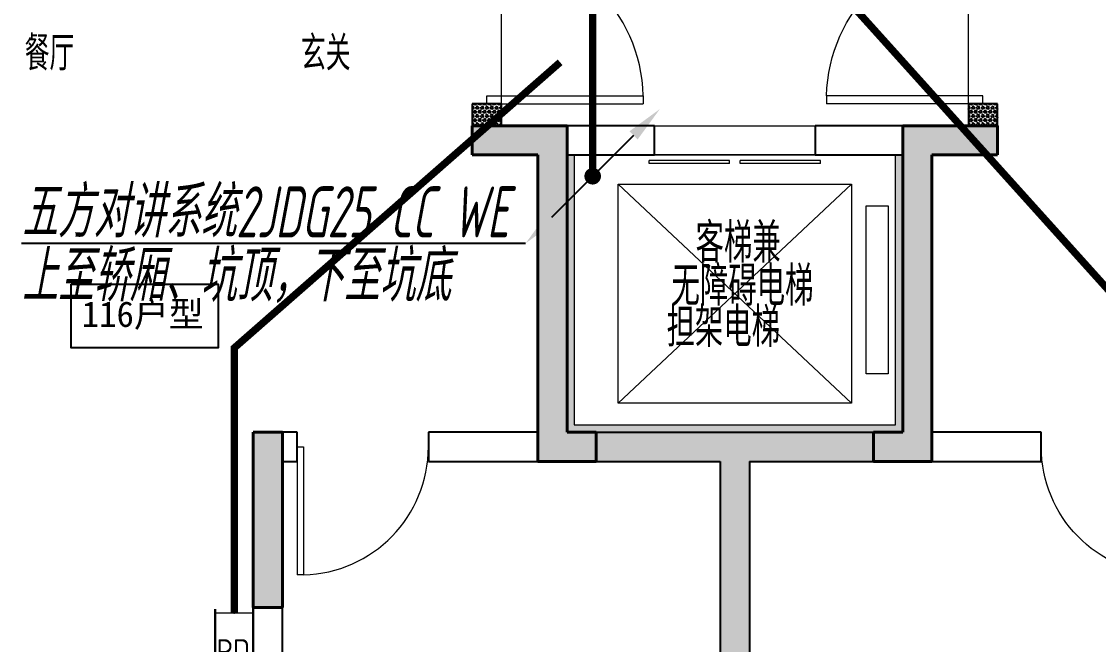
# Model space of a CAD drawing. Extents: x 3753737 to 4713801, y -857380 to 24339.
# Drawn here: x 4048526 to 4055905, y -738164 to -733897 of the extents above; entities that cross this region are included whole.
import ezdxf
from ezdxf.enums import TextEntityAlignment as Align

# ---------------------------------------------------------------- set-up
doc = ezdxf.new("R2010")
doc.units = 0
doc.header["$LTSCALE"] = 1000
doc.header["$MEASUREMENT"] = 0
doc.linetypes.add('DASH', pattern=[0.35, 0.25, -0.1])
doc.layers.get('0').update_dxf_attribs({"linetype": 'CONTINUOUS'})
for name, color, linetype in [('!!电气', 1, 'CONTINUOUS'), ('DIM-照明', 7, 'CONTINUOUS'), ('LWIRE', 4, 'CONTINUOUS'), ('WALL', 252, 'CONTINUOUS'), ('WIRE-安防', 4, 'CONTINUOUS'), ('WIRE-综合布线', 5, 'DASH'), ('保温', 6, 'CONTINUOUS')]:
    doc.layers.add(name, color=color, linetype=linetype)
for name, color, linetype, lineweight in [('3.5方案汇报，与郭总、侯月琴确定户型_t8$0$STAIR', 2, 'CONTINUOUS', 18), ('COLUMN', 252, 'CONTINUOUS', 40), ('EQUIP-消防', 3, 'CONTINUOUS', 20), ('PUB_HATCH', 8, 'CONTINUOUS', 9), ('PUB_TEXT', 7, 'CONTINUOUS', 20), ('WINDOW', 146, 'CONTINUOUS', 20), ('填充', 251, 'CONTINUOUS', 5)]:
    doc.layers.add(name, color=color, linetype=linetype, lineweight=lineweight)
doc.styles.add('HZTXT', font='gbeitc.shx', dxfattribs={"width": 0.8, "height": 400, "bigfont": 'hztxt.shx'})
doc.styles.get("Standard").update_dxf_attribs({"font": 'gbenor.shx', "bigfont": 'gbcbig.shx'})
doc.styles.add('黑体', font='simhei.ttf')
pattern_1 = [(90, (0, 0), (-16.49778, 1e-15), [9.525, -19.05]), (210, (0, 0), (8.24889, -14.2874966), [9.525, -19.05]), (150, (6e-16, 9.525), (-8.24889, -14.2874966), [9.525, -19.05])]

# ---------------------------------------------------------------- blocks, each defined once
blk = doc.blocks.new('GFDGFSDFGD')
at = {"layer": 'PUB_HATCH'}
for points in [[(431966.6, 370823.7), (431316.6, 370823.7), (431316.6, 370623.7), (431766.6, 370623.7), (431766.6, 368523.7), (432166.6, 368523.7), (432166.6, 368723.7), (431966.6, 368723.7)], [(434266.6, 370823.7), (434266.6, 368723.7), (434066.6, 368723.7), (434066.6, 368523.7), (434466.6, 368523.7), (434466.6, 370623.7), (434916.6, 370623.7), (434916.6, 370823.7)], [(429816.6, 368723.7), (429816.6, 367523.7), (430016.6, 367523.7), (430016.6, 368723.7)]]:
    blk.add_hatch(color=256, dxfattribs=at).paths.add_polyline_path(points)
at = {"layer": 'COLUMN', "color": 252}
for p, q in [((431966.6, 370823.7), (431316.6, 370823.7)), ((431316.6, 370823.7), (431316.6, 370623.7)), ((431966.6, 368723.7), (431966.6, 370823.7)), ((434266.6, 370823.7), (434266.6, 368723.7)), ((434916.6, 370823.7), (434266.6, 370823.7)), ((434916.6, 370623.7), (434916.6, 370823.7)), ((431316.6, 370623.7), (431766.6, 370623.7)), ((431766.6, 370623.7), (431766.6, 368523.7)), ((434466.6, 368523.7), (434466.6, 370623.7)), ((434466.6, 370623.7), (434916.6, 370623.7)), ((429816.6, 368723.7), (429816.6, 367523.7)), ((430016.6, 368723.7), (429816.6, 368723.7)), ((430016.6, 367523.7), (430016.6, 368723.7)), ((432166.6, 368723.7), (431966.6, 368723.7)), ((432166.6, 368523.7), (432166.6, 368723.7)), ((434266.6, 368723.7), (434066.6, 368723.7)), ((434066.6, 368723.7), (434066.6, 368523.7)), ((431766.6, 368523.7), (432166.6, 368523.7)), ((434066.6, 368523.7), (434466.6, 368523.7)), ((429816.6, 367523.7), (430016.6, 367523.7))]:
    blk.add_line(p, q, dxfattribs=at)
blk = doc.blocks.new('GDFGDGRD')
at = {"layer": '保温', "linetype": 'Continuous', "ltscale": 10}
h = blk.add_hatch(dxfattribs=at)
h.set_pattern_fill('HEX', color=251, scale=10, angle=90, style=0)
h.set_pattern_definition(pattern_1)
h.paths.add_polyline_path([(431316.6, 370823.7), (431516.6, 370823.7), (431516.7, 370973.7), (431316.7, 370973.7)])
h = blk.add_hatch(dxfattribs=at)
h.set_pattern_fill('HEX', color=251, scale=10, angle=90, style=0)
h.set_pattern_definition(pattern_1)
h.paths.add_polyline_path([(434916.6, 370823.7), (434716.6, 370823.7), (434716.5, 370973.7), (434916.5, 370973.7)])
h = blk.add_hatch(dxfattribs=at)
h.set_pattern_fill('HEX', color=251, scale=10, angle=90, style=0)
h.set_pattern_definition([(90, (-70765.891, -151624.736), (-16.49778, 1e-15), [9.525, -19.05]), (210, (-70765.891, -151624.736), (8.24889, -14.2874966), [9.525, -19.05]), (150, (-70765.891, -151615.211), (-8.24889, -14.2874966), [9.525, -19.05])])
h.paths.add_polyline_path([(434066.6, 368523.7), (434066.6, 368723.7), (432166.6, 368723.7), (432166.6, 368523.7)])
h = blk.add_hatch(dxfattribs=at)
h.set_pattern_fill('HEX', color=251, scale=10, angle=90, style=0)
h.set_pattern_definition([(90, (-70765.891, -152124.736), (-16.49778, 1e-15), [9.525, -19.05]), (210, (-70765.891, -152124.736), (8.24889, -14.2874966), [9.525, -19.05]), (150, (-70765.891, -152115.211), (-8.24889, -14.2874966), [9.525, -19.05])])
h.paths.add_polyline_path([(433016.7, 363923.7), (433216.7, 363923.7), (433216.7, 368523.7), (433016.7, 368523.7)])
blk = doc.blocks.new('$DorLib2D$00000001')
for p, q in [((0.45, 0.975), (0.5, 0.975)), ((0.45, 0), (0.45, 0.975)), ((0.5, 0), (0.5, 0.975)), ((0.5, 0), (0.45, 0))]:
    blk.add_line(p, q)
at = {"lineweight": 13}
blk.add_arc((0.475, 0), 0.975, 91.46928, 180, dxfattribs=at)
blk = doc.blocks.new('$DORLIB2D$00000127')
at = {"color": 0}
for points in [[(-0.5333, 0.7949), (-0.5333, 0.6904)], [(-0.0333, 0.7949), (-0.5333, 0.7949)], [(-0.0333, 0.7949), (-0.0333, 0.6904)], [(0.5333, 0.7949), (0.0333, 0.7949)], [(0.0333, 0.7949), (0.0333, 0.6904)], [(0.5333, 0.7949), (0.5333, 0.6904)], [(-0.0333, 0.6904), (-0.5333, 0.6904)], [(0.5333, 0.6904), (0.0333, 0.6904)], [(0.5, 0.5), (-0.5, 0.5)]]:
    blk.add_lwpolyline(points, dxfattribs=at)
blk = doc.blocks.new('A$C5F341E43')
at = {"layer": '填充'}
h = blk.add_hatch(dxfattribs=at)
h.set_pattern_fill('隔热材料02', color=252, scale=100, style=0)
h.set_pattern_definition([(0, (-1161708.397, -603838.63), (0, 50), []), (0, (-1161708.397, -603821.964), (0, 50), []), (270, (-1161664.656, -603813.333), (50, -9e-15), [5.01775, -44.98225]), (270, (-1161702.115, -603813.333), (50, -9e-15), [5.01775, -44.98225]), (90, (-1161676.603, -603847.26), (-50, 3e-15), [5.01775, -44.98225]), (90, (-1161690.17, -603847.26), (-50, 3e-15), [5.01775, -44.98225]), (180, (-1161658.373, -603855.3), (-6e-15, -50), [50.02425, 0.02425]), (135, (-1161672.33, -603852.79), (3e-15, 49.99987405), [4.268, -66.44275]), (116.56505, (-1161625.348, -603849.77), (0.00011283, 49.99993342), [2.805, -108.9985]), (116.56505, (-1161675.348, -603849.77), (0.00011283, 49.99993342), [2.805, -108.9985]), (153.43495, (-1161617.313, -603855.298), (-0.0001128, 49.9999334), [5.61, -106.1935]), (153.43495, (-1161667.313, -603855.298), (-0.0001128, 49.9999334), [5.61, -106.1935]), (63.43495, (-1161626.603, -603842.244), (-0.00011283, 49.99993342), [26.714, -85.0895]), (63.43495, (-1161676.603, -603842.244), (-0.00011283, 49.99993342), [26.714, -85.0895]), (116.56505, (-1161614.656, -603813.333), (0.00011283, 49.99993342), [2.805, -108.9985]), (116.56505, (-1161664.656, -603813.333), (0.00011283, 49.99993342), [2.805, -108.9985]), (135, (-1161665.91, -603810.824), (3e-15, 49.99987405), [4.268, -66.44275]), (153.43495, (-1161618.93, -603807.806), (-0.0001128, 49.9999334), [5.61, -106.1935]), (153.43495, (-1161668.93, -603807.806), (-0.0001128, 49.9999334), [5.61, -106.1935]), (45, (-1161700.86, -603810.824), (0, 49.99987405), [4.268, -66.44275]), (63.43495, (-1161652.115, -603813.333), (-0.00011283, 49.99993342), [2.805, -108.9985]), (63.43495, (-1161702.115, -603813.333), (-0.00011283, 49.99993342), [2.805, -108.9985]), (26.56505, (-1161647.842, -603807.806), (0.0001128, 49.9999334), [5.61, -106.1935]), (26.56505, (-1161697.842, -603807.806), (0.0001128, 49.9999334), [5.61, -106.1935]), (116.56505, (-1161640.168, -603842.244), (0.00011283, 49.99993342), [26.714, -85.0895]), (116.56505, (-1161690.168, -603842.244), (0.00011283, 49.99993342), [26.714, -85.0895]), (45, (-1161694.44, -603852.79), (0, 49.99987405), [4.268, -66.44275]), (63.43495, (-1161641.422, -603849.77), (-0.00011283, 49.99993342), [2.805, -108.9985]), (63.43495, (-1161691.422, -603849.77), (-0.00011283, 49.99993342), [2.805, -108.9985]), (26.56505, (-1161649.46, -603855.298), (0.0001128, 49.9999334), [5.61, -106.1935]), (26.56505, (-1161699.46, -603855.298), (0.0001128, 49.9999334), [5.61, -106.1935])])
h.paths.add_polyline_path([(13600, 6800), (13650, 6800), (13650, 4900), (11350, 4900), (11350, 6800), (11400, 6800), (11400, 4950), (13600, 4950)])
at = {"color": 252}
blk.add_lwpolyline([(7952.9, 5913.6), (8958.9, 5913.6), (8958.9, 5477.6), (7952.9, 5477.6)], close=True, dxfattribs=at)
at = {"layer": '3.5方案汇报，与郭总、侯月琴确定户型_t8$0$STAIR', "color": 252}
for p, q in [((13300, 6600), (11700, 5100)), ((11700, 6600), (13300, 5100))]:
    blk.add_line(p, q, dxfattribs=at)
for points in [[(11700, 5100), (11700, 6600), (13300, 6600), (13300, 5100)], [(13400, 5300), (13400, 6450), (13550, 6450), (13550, 5300)]]:
    blk.add_lwpolyline(points, close=True, dxfattribs=at)
at = {"layer": 'WALL', "color": 252}
for p, q in [((10900, 7150), (10700, 7150)), ((10700, 7150), (10700, 6800)), ((10900, 7000), (10900, 7150)), ((14300, 7150), (14100, 7150)), ((14100, 7150), (14100, 7000)), ((14300, 6800), (14300, 7150)), ((10900, 7000), (11250, 7000)), ((11950, 7000), (11250, 7000)), ((11950, 6800), (11950, 7000)), ((13750, 7000), (13050, 7000)), ((13050, 7000), (13050, 6800)), ((13750, 7000), (14100, 7000)), ((10700, 6800), (11150, 6800)), ((11150, 4900), (11150, 6800)), ((11350, 4900), (11350, 6800)), ((11350, 6800), (11950, 6800)), ((13050, 6800), (13650, 6800)), ((13650, 6800), (13650, 4900)), ((13850, 6800), (13850, 4900)), ((13850, 6800), (14300, 6800)), ((9200, 1900), (9200, 4900)), ((9500, 4900), (9200, 4900)), ((9500, 4700), (9500, 4900)), ((11150, 4900), (10400, 4900)), ((10400, 4900), (10400, 4700)), ((11350, 4900), (12500, 4900)), ((12500, 4900), (13650, 4900)), ((14600, 4900), (13850, 4900)), ((14600, 4700), (14600, 4900)), ((9400, 1800), (9400, 4700)), ((9400, 4700), (9500, 4700)), ((10400, 4700), (11250, 4700)), ((11250, 4700), (12400, 4700)), ((12400, 4700), (12400, 100)), ((12600, 4700), (12600, 100)), ((12600, 4700), (13750, 4700)), ((13750, 4700), (14600, 4700))]:
    blk.add_line(p, q, dxfattribs=at)
at = {"layer": 'WINDOW', "color": 252}
for p, q in [((10900, 7150), (10900, 8250)), ((14100, 7150), (14100, 8250)), ((11950, 7000), (13050, 7000)), ((11950, 6800), (13050, 6800))]:
    blk.add_line(p, q, dxfattribs=at)
at = {"layer": '填充', "color": 252}
blk.add_lwpolyline([(13600, 6800), (13650, 6800), (13650, 4900), (11350, 4900), (11350, 6800), (11400, 6800), (11400, 4950), (13600, 4950)], close=True, dxfattribs=at)
at = {"color": 252}
for name in ['GFDGFSDFGD', 'GDFGDGRD']:
    blk.add_blockref(name, (-420616.6, -363823.7), dxfattribs=at)
at = {"layer": 'WINDOW', "color": 252}
for p, xscale, yscale, zscale, rotation in [((10800, 7700), -1100, -1100, -1100, 90.00000000947153), ((14200, 7700), -1100, 1100, -1100, 89.99999999052845), ((9950, 4800), 900, 900, 900, 179.9999999988986), ((15050, 4800), 900, -900, 900, 1.101422729913818e-09)]:
    blk.add_blockref('$DorLib2D$00000001', p, dxfattribs=dict(at, xscale=xscale, yscale=yscale, zscale=zscale, rotation=rotation))
at = {"layer": 'WINDOW', "color": 252, "xscale": 1100, "yscale": -200, "zscale": 1100}
blk.add_blockref('$DORLIB2D$00000127', (12500, 6900), dxfattribs=at)
at = {"color": 252, "style": '黑体'}
blk.add_text('116户型', height=175, dxfattribs=at).set_placement((8025, 5621.5))
at = {"layer": 'PUB_TEXT', "color": 252}
for s, height, p in [('餐厅', 236.31, (7633.5, 7377.8)), ('玄关', 236.31, (9526.7, 7377.8)), ('客梯兼', 270.07, (12230.9, 6062.1)), ('无障碍电梯', 270.07, (12066.3, 5766.3)), ('担架电梯', 270.07, (12031.9, 5484.8))]:
    blk.add_text(s, height=height, dxfattribs=at).set_placement(p)
blk = doc.blocks.new('$equip$00002771')
for p, q in [((-0.65, 0.65), (-0.65, 0)), ((0.65, 0.65), (-0.65, 0.65)), ((0.65, 0), (0.65, 0.65)), ((-0.65, 0), (0.65, 0))]:
    blk.add_line(p, q)
at = {"const_width": 0.04}
blk.add_lwpolyline([(-0.65, 0.65), (-0.65, 0), (0.65, 0), (0.65, 0.65), (-0.65, 0.65), (-0.65, 0)], dxfattribs=at)
for p in [(0, 0.65), (-0.65, 0.325), (0.65, 0.325), (0, 0)]:
    blk.add_point(p)
at = {"color": 7}
blk.add_attdef('$TEXT$', text='', height=0.4, dxfattribs=at).set_placement((0.006, 0.343), align=Align.MIDDLE_CENTER)
at = {"color": 7, "flags": 1}
for tag, height, p in [('B', 0.4, (0.905, 0.246)), ('A', 0.00002, (0, 0))]:
    blk.add_attdef(tag, text='', height=height, dxfattribs=at).set_placement(p, align=Align.MIDDLE_CENTER)
blk = doc.blocks.new('$TelecSys$00000080')
for p, q in [((-0.7, -0.7), (0, 0)), ((0.104, 0.104), (0.104, 0.104)), ((-0.104, -0.104), (-0.104, -0.104))]:
    blk.add_line(p, q)
at = {"const_width": 0.142}
blk.add_lwpolyline([(0.071, 0, 1), (-0.071, 0, 1)], format="xyb", close=True, dxfattribs=at)
blk.add_solid([(-0.63, -0.77), (-0.77, -0.63), (-1.15, -1.15)])
at = {"width": 0.8, "flags": 9}
blk.add_attdef('A', (0, 0), '', height=0.00002, rotation=180, dxfattribs=at)
blk = doc.blocks.new('$TelecSys$00000079')
for p, q in [((0.7, 0.7), (0, 0)), ((0.104, 0.104), (0.104, 0.104)), ((-0.104, -0.104), (-0.104, -0.104))]:
    blk.add_line(p, q)
at = {"const_width": 0.142}
blk.add_lwpolyline([(-0.071, 0, 1), (0.071, 0, 1)], format="xyb", close=True, dxfattribs=at)
blk.add_solid([(0.63, 0.77), (0.77, 0.63), (1.15, 1.15)])
at = {"width": 0.8, "flags": 9}
blk.add_attdef('A', (0, 0), '', height=0.00002, dxfattribs=at)

msp = doc.modelspace()

# ---------------------------------------------------------------- linework, layer by layer
at = {"layer": '!!电气'}
msp.add_line((4051979.2, -735416.5), (4048525.6, -735416.5), dxfattribs=at)
at = {"layer": 'WIRE-安防', "color": 6, "const_width": 50}
msp.add_lwpolyline([(4052439.2, -733398.7), (4052439.2, -734956.5)], dxfattribs=at)
at = {"layer": 'WIRE-综合布线', "color": 4, "const_width": 50}
for points in [[(4056843.4, -737950.2), (4056843.4, -736702.8), (4054057.7, -733609), (4052862.9, -733609)], [(4052215.9, -734176.1), (4049983.4, -736132.5), (4049983.4, -737950.2)]]:
    msp.add_lwpolyline(points, dxfattribs=at)

# ---------------------------------------------------------------- block references
at = {"layer": '!!电气'}
msp.add_blockref('A$C5F341E43', (4040913.4, -741610.2), dxfattribs=at)
at = {"layer": 'EQUIP-消防', "color": 6}
ref = msp.add_blockref('$equip$00002771', (4050113.4, -738210.2), dxfattribs=dict(at, xscale=400, yscale=400, zscale=400, rotation=90.00000000024009))
ref.add_attrib('$TEXT$', 'RD', dxfattribs={"layer": '0', "color": 7, "height": 160}).set_placement((4049976.3, -738207.7), align=Align.MIDDLE_CENTER)
at = {"layer": 'LWIRE', "xscale": 400, "yscale": 400, "zscale": 400}
for name in ['$TelecSys$00000079', '$TelecSys$00000080']:
    msp.add_blockref(name, (4052439.2, -734956.5), dxfattribs=at)

# ---------------------------------------------------------------- texts
at = {"layer": 'DIM-照明', "color": 7, "style": 'HZTXT', "width": 0.7}
for s, p in [('五方对讲系统2JDG25 CC WE', (4048526.1, -735375.6)), ('上至轿厢、坑顶，下至坑底', (4048526.1, -735814.2))]:
    msp.add_text(s, height=350, rotation=360, dxfattribs=at).set_placement(p)

doc.saveas('drawing.dxf')
